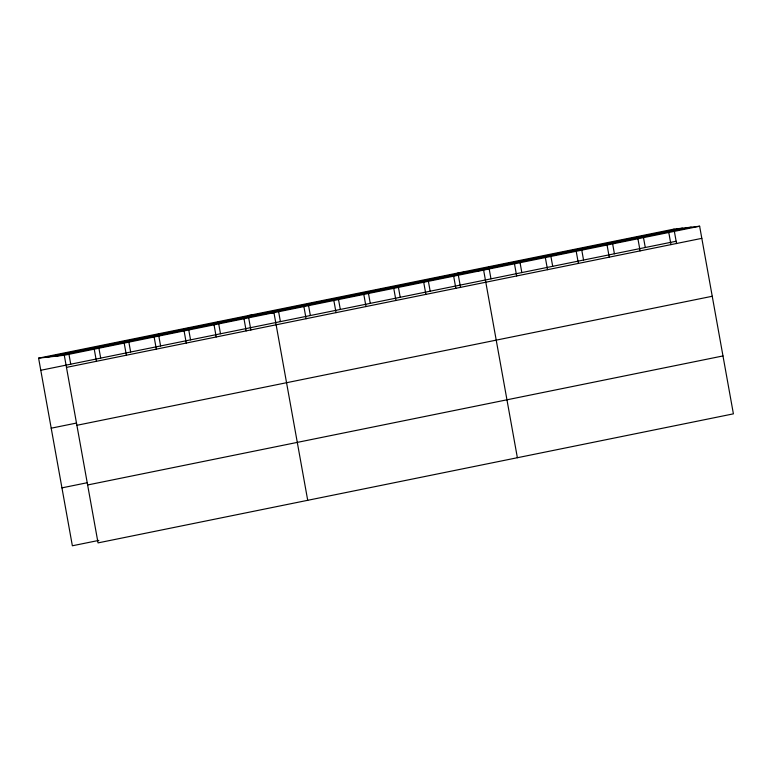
<?xml version="1.0" encoding="UTF-8"?>
<svg xmlns="http://www.w3.org/2000/svg" width="772" height="772" viewBox="0 0 772 772"><rect width="100%" height="100%" fill="white"/><g stroke="black" fill="none" stroke-linecap="round" stroke-linejoin="round"><path stroke-width="1.16" d="M38.6 358.15L673.956 229.11L699.635 226.225L733.4 413.85L98.044 542.89L64.288 355.255L38.6 358.15L72.365 545.775L98.855 540.4M47.073 357.195L682.429 228.155M55.806 356.21L691.162 227.171M64.288 355.255L699.635 226.225M40.781 370.28L676.137 241.24M66.469 367.385L701.825 238.355M51.203 428.19L76.544 423.046M76.891 425.295L712.247 296.265M61.943 487.865L87.284 482.712M87.622 484.97L722.978 355.94M673.956 229.11L676.562 243.605M668.784 232.488L670.964 244.618M643.491 237.583L645.276 247.513M637.923 238.751L640.104 250.881M612.63 243.855L614.416 253.776M607.062 245.023L609.243 257.153M581.77 250.118L583.555 260.048M576.202 251.286L578.382 263.416M550.909 256.391L552.694 266.311M545.341 257.558L547.522 269.689M519.855 261.554L521.833 272.584M514.48 263.821L516.661 275.951M488.792 266.716L490.973 278.846M517.375 457.728L483.619 270.094L457.931 272.989L460.537 287.473M453.666 276.173L455.847 288.303M428.18 280.168L430.168 291.198M423.712 282.253L425.893 294.383M398.227 286.258L400.214 297.278M393.759 288.342L395.949 300.472M368.476 293.437L370.261 303.367M363.805 294.422L365.996 306.552M338.522 299.517L340.307 309.447M333.861 300.511L336.042 312.641M308.568 305.606L310.354 315.526M303.907 306.59L306.088 318.72M278.615 311.685L280.4 321.615M307.71 500.304L273.954 312.67L248.266 315.565L250.871 330.059M244 318.759L246.181 330.889M218.312 321.644L220.493 333.774M214.047 324.838L216.228 336.968M188.358 327.733L190.549 339.863M184.093 330.918L186.274 343.048M158.405 333.813L160.595 345.943M154.139 337.007L156.33 349.137M128.856 342.102L130.642 352.022M124.186 343.086L126.376 355.216M98.903 348.182L100.688 358.112M94.242 349.166L96.423 361.296M68.949 354.271L70.734 364.191"/></g></svg>
